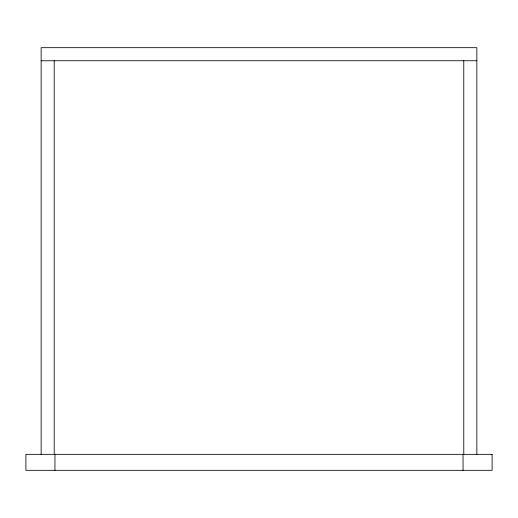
<?xml version="1.0" encoding="UTF-8"?>
<svg xmlns="http://www.w3.org/2000/svg" width="518" height="518" viewBox="0 0 518 518"><rect width="100%" height="100%" fill="white"/><g stroke="black" fill="none" stroke-linecap="round" stroke-linejoin="round"><path stroke-width="0.78" d="M41.149 60.755L476.851 60.755M476.851 454.338L476.851 47.682L41.149 47.682L41.149 454.338M463.778 60.755L463.778 454.338M463.053 454.338L463.053 470.318M54.947 454.338L54.947 470.318M54.222 60.755L54.222 454.338M492.1 454.338L25.9 454.338L25.9 470.318L492.1 470.318L492.1 454.338"/></g></svg>
